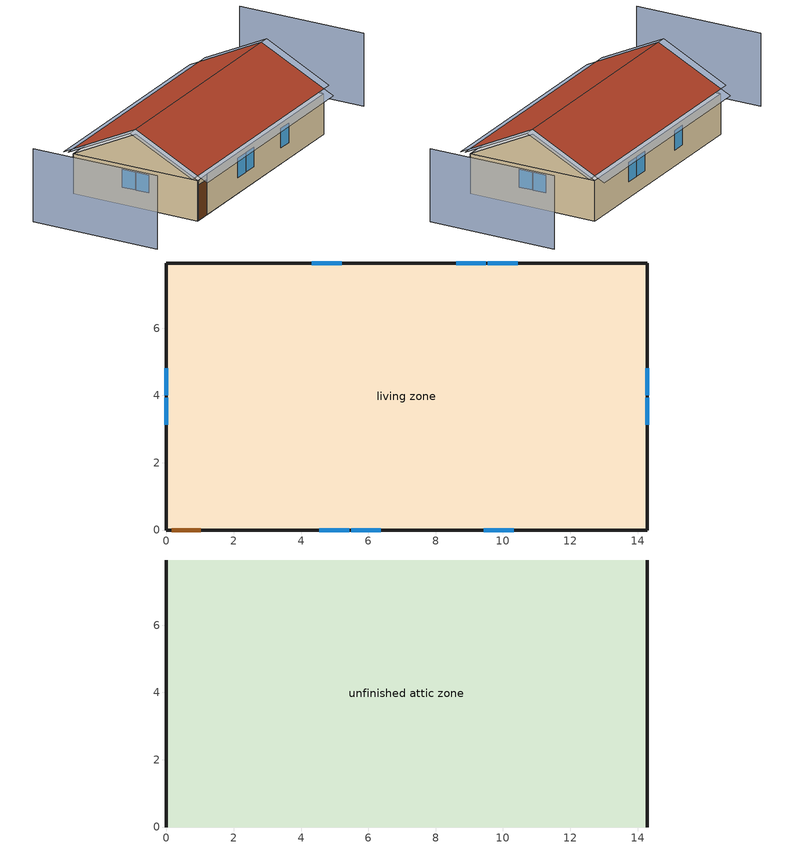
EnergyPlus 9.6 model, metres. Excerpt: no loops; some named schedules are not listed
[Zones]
living zone
 floor foundation (FloorFndGrndFinSlab): 0,0 0,7.94 14.28,7.94 14.28,0 z0
 wall outside (WallExtInsFin): 0.13,0 1.05,0 14.28,0 14.28,7.94 0,7.94 0,0 0.13,0 z0:2.44
 window (WindowConstruction): 0,4.81 0,4 / 0,3.94 0,3.13 / 14.28,3.13 14.28,3.94 / 14.28,4 14.28,4.81 z1.06:2.13; 10.44,7.94 9.55,7.94 / 9.49,7.94 8.61,7.94 / 5.2,7.94 4.32,7.94 / 4.54,0 5.43,0 / 5.49,0 6.38,0 / 9.43,0 10.31,0 z0.95:2.13
 door (Door): 0.15,0 1.02,0 z0:2.13
unfinished attic zone
 floor to living zone (FloorFinInsUnfinAttic): 0,7.94 14.28,7.94 14.28,0 0,0 z2.44
 wall outside (WallExtUninsUnfin): 0,3.97,4.42 0,7.94,2.44 0,0,2.44; 14.28,3.97,4.42 14.28,0,2.44 14.28,7.94,2.44
 roof outside (RoofUnfinInsExt): 14.28,3.97,4.73 0,3.97,4.73 0,0,2.74 14.28,0,2.74; 0,3.97,4.73 14.28,3.97,4.73 14.28,7.94,2.74 0,7.94,2.74
shading: -4.57,7.94 -4.57,0 / 18.86,0 18.86,7.94 z0:4.42; 0,4.81 0,4 / 0,3.94 0,3.13 / 14.28,3.13 14.28,3.94 / 14.28,4 14.28,4.81 z1.06:2.13; 10.44,7.94 9.55,7.94 / 9.49,7.94 8.61,7.94 / 5.2,7.94 4.32,7.94 / 4.54,0 5.43,0 / 5.49,0 6.38,0 / 9.43,0 10.31,0 z0.95:2.13; 14.89,0,2.74 14.89,3.97,4.73 14.28,3.97,4.73 14.28,0,2.74; -0.61,3.97,4.73 -0.61,0,2.74 0,0,2.74 0,3.97,4.73; 0,-0.61,2.44 14.28,-0.61,2.44 14.28,0,2.74 0,0,2.74; -0.61,7.94,2.74 -0.61,3.97,4.73 0,3.97,4.73 0,7.94,2.74; 14.89,3.97,4.73 14.89,7.94,2.74 14.28,7.94,2.74 14.28,3.97,4.73; 14.28,8.54,2.44 0,8.54,2.44 0,7.94,2.74 14.28,7.94,2.74
[Building]
Building 1: North Axis {deg}=90; Terrain=Suburbs
[Site:Location]
Bartlesville Muni AP-Phillips Field_OK_USA: Latitude {deg}=36.767; Longitude {deg}=-96.017; Time Zone {hr}=-6; Elevation {m}=218
[Site:GroundTemperature:Deep]
14.3259, 14.3259, 14.3259, 14.3259, 14.3259, 14.3259, 14.3259, 14.3259, 14.3259, 14.3259, 14.3259, 14.3259
[Site:WaterMainsTemperature]
Calculation Method=Correlation; Annual Average Outdoor Air Temperature {C}=14.3259; Maximum Difference In Monthly Average Outdoor Air Temperatures {deltaC}=25.223
[Material] Roughness=Rough
Name | Thickness {m} | Conductivity {W/m-K} | Density {kg/m3} | Specific Heat {J/kg-K} | Thermal Absorptance | Solar Absorptance | Visible Absorptance
Asphalt Shingles&#44 Medium | 0.009525 | 0.162714 | 1121.4 | 1465.45 | 0.91 | 0.85 | 0.85
Brick&#44 Medium/Dark | 0.1016 | 0.793375 | 1762.2 | 795.53 | 0.96 | 0.88 | 0.88
Concrete 4.0 in. | 0.1016 | 1.803125 | 2242.8 | 837.4 | 0.9 | 0.7 | 0.7
DoorMaterial | 0.04445 | 0.0612267 | 512.64 | 1214.23 | 0.82 | 0.3 | 0.3
Drywall 0.5 in. | 0.0127 | 0.160291 | 801 | 837.4 | 0.9 | 0.5 | 0.1
Floor Covering | 0.0127 | 0.0433444 | 54.468 | 1339.84 | 0.9 | 0.9 | 0.7
FloorUAAdditionalCeilingIns | 0.050038 | 0.060696 | 16.02 | 1046.75 | 0.9 | 0.7 | 0.7
FloorUATrussandIns | 0.0889 | 0.0634876 | 50.7834 | 1165.1 | 0.9 | 0.5 | 0.9
FootingMaterial | 0.2032 | 1.803125 | 2242.8 | 837.4 | 0.9 | 0.7 | 0.7
res furniture material living space | 0.1524 | 0.115458 | 640.8 | 1214.23 | 0.9 | 0.6 | 0.1
RoofSheathing | 0.01905 | 0.115458 | 512.64 | 1214.23 | 0.82 | 0.3 | 0.3
RoofUARoofIns | 0.18415 | 8.02397 | 37.0049 | 1207.88 | 0.91 | 0.85 | 0.91
WallSheathing | 0.0127 | 0.115458 | 512.64 | 1214.23 | 0.82 | 0.3 | 0.3
WallStudAndCavity | 0.0889 | 0.336662 | 129.063 | 1212.76 | 0.96 | 0.88 | 0.96
WallStudAndCavity 1 | 0.0889 | 0.392154 | 83.0341 | 1211.67 | 0.96 | 0.88 | 0.96
WallStudAndCavity 2 | 0.0889 | 0.397942 | 83.0341 | 1211.67 | 0.82 | 0.3 | 0.3
[WindowMaterial:SimpleGlazingSystem]
WindowMaterial: U-Factor {W/m2-K}=3.80426; Solar Heat Gain Coefficient=0.56
[Construction]
Door: DoorMaterial
FloorFinInsUnfinAttic: Drywall 0.5 in., FloorUATrussandIns, FloorUAAdditionalCeilingIns
FloorFndGrndFinSlab: Concrete 4.0 in., Floor Covering
FootingConstruction: FootingMaterial
res furniture construction living space: res furniture material living space
RoofUnfinInsExt: Asphalt Shingles&#44 Medium, RoofSheathing, RoofUARoofIns
WallExtInsFin: Brick&#44 Medium/Dark, WallSheathing, WallStudAndCavity, Drywall 0.5 in.
WallExtUninsUnfin: Brick&#44 Medium/Dark, WallSheathing, WallStudAndCavity 1
WallIntFinUninsFin: WallStudAndCavity 2, Drywall 0.5 in.
WindowConstruction: WindowMaterial
[Zone] Multiplier=1; Part of Total Floor Area=Yes
living zone; unfinished attic zone
[InternalMass] Zone or ZoneList=living zone
Name | Construction | Surface Area {m2}
living space Partition | WallIntFinUninsFin | 113.342
res furniture mass living space | res furniture construction living space | 45.3367
[Foundation:Kiva]
Foundation Kiva 1: Wall Height Above Grade {m}=0.2032; Wall Depth Below Slab {m}=0.2032; Footing Wall Construction=FootingConstruction
[Foundation:Kiva:Settings]
Soil Conductivity {W/m-K}=1.731; Soil Density {kg/m3}=1842.3; Soil Specific Heat {J/kg-K}=418.7; Ground Solar Absorptivity=0.9; Ground Thermal Absorptivity=0.9; Ground Surface Roughness {m}=0.03; Far-Field Width {m}=40; Deep-Ground Boundary Condition=ZeroFlux; Deep-Ground Depth {m}=40; Minimum Cell Dimension {m}=0.02; Maximum Cell Growth Coefficient=1.5; Simulation Timestep=Hourly
[SurfaceProperty:ExposedFoundationPerimeter]
Surface 1: Exposed Perimeter Calculation Method=TotalExposedPerimeter; Total Exposed Perimeter {m}=44.4372
[People]
res occupants|living space: Zone or ZoneList or Space or SpaceList=living zone; Number of People Schedule=occupants; Number of People Calculation Method=People; Number of People=1; Fraction Radiant=0.319734; Sensible Heat Fraction=0.573; Activity Level Schedule=res occupants activity schedule; Carbon Dioxide Generation Rate {m3/s-W}=0; Enable ASHRAE 55 Comfort Warnings=No; Mean Radiant Temperature Calculation Type=ZoneAveraged
[Lights]
res lighting interior living space: Zone or ZoneList or Space or SpaceList=living zone; Schedule=lighting_interior; Design Level Calculation Method=LightingLevel; Lighting Level {W}=216.086; Return Air Fraction=0; Fraction Radiant=0.6; Fraction Visible=0.2; Fraction Replaceable=1
[ElectricEquipment] Zone or ZoneList or Space or SpaceList=living zone; Design Level Calculation Method=EquipmentLevel
Name | Schedule | Design Level {W} | Fraction Latent | Fraction Radiant | Fraction Lost
res cd electric | clothes_dryer | 5313.66 | 0.05 | 0.09 | 0.8
res ceil fan | ceiling_fan | 24.9601 | 0 | 0.558 | 0
res cw | clothes_washer_power | 592.18 | 0 | 0.48 | 0.2
res dw | dishwasher_power | 238.316 | 0.15 | 0.36 | 0.25
res freezer | res freezer schedule | 47.9573 | 0 | 0 | 0
res infil_1 bath fan; res infil_1 house fan; res infil_1 range fan | Always On Discrete | 0 | 0 | 0 | 1
res misc plug loads|living space | plug_loads | 204.739 | 0.021 | 0.558 | 0.049
res range electric | cooking_range | 1294.42 | 0.3 | 0.24 | 0.3
res refrig | res refrig schedule | 59.9898 | 0 | 0 | 0
res well pump | plug_loads_well_pump | 73.7848 | 0 | 0 | 1
[OtherEquipment] Fuel Type=None; Zone or ZoneList or Space or SpaceList=living zone; Design Level Calculation Method=EquipmentLevel; Fraction Radiant=0; Fraction Lost=0
Name | Schedule | Design Level {W} | Fraction Latent
res bath | baths | 1377.95 | 0
res hot water distribution | showers | 4071.18 | 0
res shower | showers | 741.53 | 0.486891
res sink | sinks | 127.435 | 0.311263
[ZoneInfiltration:DesignFlowRate] Zone or ZoneList=living zone; Schedule=Always On Discrete; Design Flow Rate Calculation Method=Flow/Zone; Design Flow Rate {m3/s}=0
res infil_1 flow; res nv_1 flow
[ZoneInfiltration:EffectiveLeakageArea]
res infil|unfinished attic space: Zone=unfinished attic zone; Schedule=Always On Discrete; Effective Air Leakage Area {cm2}=3774.28; Stack Coefficient=0.000159047; Wind Coefficient=3.40269e-05
[Exterior:Lights]
res lighting exterior: Schedule=lighting_exterior; Design Level {W}=9.84177
[EnergyManagementSystem:Sensor]
Name | Output:Variable or Output:Meter | Output:Variable or Output:Meter Index Key
res_af_vw_s | Site Wind Speed
res_infil_1_bath_sch_s | Schedule Value | res mv_1 bath exhaust schedule
res_infil_1_dryer_sch_s | Schedule Value | clothes_dryer_exhaust
res_infil_1_range_sch_s | Schedule Value | res mv_1 range exhaust schedule
res_infil_1_wh_sch_s | Schedule Value | Always On Discrete
res_nv_1_nva_s | Schedule Value | res nv_1 avail schedule
res_nv_1_sp_s | Schedule Value | res nv_1 temp schedule
res_nv_pb_s | Site Outdoor Air Barometric Pressure
res_nv_wt_s | Site Outdoor Air Humidity Ratio
res_shower_mixsp | Schedule Value | fixtures temperature schedule
[EnergyManagementSystem:Actuator]
Name | Actuated Component Unique | Actuated Component Type | Actuated Component Control Type
res_infil_1_bath_fan_act | res infil_1 bath fan | ElectricEquipment | Electricity Rate
res_infil_1_flow_act | res infil_1 flow | Zone Infiltration | Air Exchange Flow Rate
res_infil_1_house_fan_act | res infil_1 house fan | ElectricEquipment | Electricity Rate
res_infil_1_range_fan_act | res infil_1 range fan | ElectricEquipment | Electricity Rate
res_nv_1_flow_act | res nv_1 flow | Zone Infiltration | Air Exchange Flow Rate
[EnergyManagementSystem:ProgramCallingManager]
res af_1 program calling manager: BeginTimestepBeforePredictor; res_infil_1_program; res_nv_1_program
res boiler gas pump program calling manager: EndOfSystemTimestepBeforeHVACReporting; res_boiler_gas_pumps_program
res shower sag: EndOfSystemTimestepAfterHVACReporting; res_shower_sag
[EnergyManagementSystem:Program]
res_boiler_gas_pumps_program: Set unit_1_pumps_h = res_boiler_gas_hydronic_pump_s
res_infil_1_program: Set p_m = 0.14; Set p_s = 0.22; Set s_m = 270; Set s_s = 370; Set z_m = 9.99744; Set z_s = 2.4384; Set f_t = (((s_m/z_m)^p_m)*((z_s/s_s)^p_s)); Set Tdiff = res_af_1_tin_s-res_af_1_tt_s; Set dT = @Abs Tdiff; Set c = 0.2423; Set Cs = 0.0737; Set Cw = 0.1469; Set n = 0.65; Set sft = (f_t*0.7000000000000001); Set temp1 = ((c*Cw)*((sft*res_af_vw_s)^(2*n)))^2; Set Qn = (((c*Cs*(dT^n))^2)+temp1)^0.5; Set Tdiff = res_af_1_tin_s-res_af_1_tt_s; Set QWHV = res_infil_1_wh_sch_s*0.0; Set Qrange = res_infil_1_range_sch_s*0.0472; Set Qdryer = res_infil_1_dryer_sch_s*0.0472; Set Qbath = res_infil_1_bath_sch_s*0.0472; Set QductsOut = 0; Set QductsIn = 0; Set Qout = Qrange+Qbath+Qdryer+QductsOut; Set Qin = QWHV+QductsIn; Set faneff_wh = 1; Set res_infil_1_house_fan_act = (QWHV*300)/faneff_wh*0; Set faneff_sp = 0.4719474432000001; Set res_infil_1_range_fan_act = (Qrange*300)/faneff_sp; Set res_infil_1_bath_fan_act = (Qbath*300)/faneff_sp; Set Qfan = (@Max Qout Qin); If Qfan > 0; Set Qavg = ((Qout + Qin) / 2.0); If ((@Abs (Qout - Qavg)) / Qavg) <= 0.1; Set phi = 1; Else; Set phi = (Qn / (Qn + Qfan)); EndIf; Set Qinf_adj = phi * Qn; Else; Set Qinf_adj = Qn; EndIf; Set res_infil_1_flow_act = Qfan + Qinf_adj
res_nv_1_program: Set Tdiff = res_af_1_tin_s-res_af_1_tt_s; Set dT = (@Abs Tdiff); Set pt = (@RhFnTdbWPb res_af_1_tt_s res_nv_wt_s res_nv_pb_s); Set NVA = 3861.7956517959906; Set Cs = 8.963020389461627e-05; Set Cw = 6.158219665777789e-05; Set MNV = 1.5354023485440007; Set MHR = 0.0115; Set MRH = 0.7; Set temp1 = (res_nv_1_nva_s*NVA); Set SGNV = temp1*((((Cs*dT)+(Cw*(res_af_vw_s^2)))^0.5)/1000); If (res_nv_wt_s<MHR) && (pt<MRH) && (res_af_1_tin_s>res_nv_1_sp_s); Set temp2 = (res_af_1_tin_s-res_nv_1_sp_s); Set NVadj1 = temp2/(res_af_1_tin_s-res_af_1_tt_s); Set NVadj2 = (@Min NVadj1 1); Set NVadj3 = (@Max NVadj2 0); Set NVadj = SGNV*NVadj3; Set res_nv_1_flow_act = (@Min NVadj MNV); Else; Set res_nv_1_flow_act = 0; EndIf
res_shower_sag: If res_shower_vol > 0; Set ShowerTime=SystemTimeStep; Else; Set ShowerTime=0; EndIf; If (res_shower_vol > 0) && (res_shower_mixsp > res_shower_tout); Set ShowerSag=SystemTimeStep; Set ShowerE=res_shower_vol*4141170*(res_shower_mixsp-res_shower_tout); Else; Set ShowerSag=0; Set ShowerE=0; EndIf
[EnergyManagementSystem:OutputVariable] Type of Data in Variable=Summed; Update Frequency=SystemTimestep
Name | EMS Variable | EMS Program or Subroutine | Units
res boiler gas htg pump:Pumps:Electricity | unit_1_pumps_h | res_boiler_gas_pumps_program | J
Shower Draw Time|unit 1 | ShowerTime | res_shower_sag | hr
Unmet Shower Energy|unit 1 | ShowerE | res_shower_sag | J
Unmet Shower Time|unit 1 | ShowerSag | res_shower_sag | hr
[Schedule:Day:Interval]
res freezer schedule allday1; res freezer schedule allday12; res refrig schedule allday1; res refrig schedule allday12: No, 01:00, 0.610949, 02:00, 0.595675, 03:00, 0.580401, 04:00, 0.565128, 06:00, 0.549854, 07:00, 0.580401, 08:00, 0.610949, 10:00, 0.626223, 12:00, 0.610949, 15:00, 0.641496, 16:00, 0.626223, 17:00, 0.672044, 18:00, 0.733139, 19:00, 0.763686, 20:00, 0.733139, 21:00, 0.717865, 22:00, 0.702591, 23:00, 0.672044, 24:00, 0.626223
res freezer schedule allday2; res refrig schedule allday2: No, 01:00, 0.609489, 02:00, 0.594252, 03:00, 0.579015, 04:00, 0.563777, 06:00, 0.54854, 07:00, 0.579015, 08:00, 0.609489, 10:00, 0.624726, 12:00, 0.609489, 15:00, 0.639964, 16:00, 0.624726, 17:00, 0.670438, 18:00, 0.731387, 19:00, 0.761861, 20:00, 0.731387, 21:00, 0.71615, 22:00, 0.700912, 23:00, 0.670438, 24:00, 0.624726
res freezer schedule allday3; res freezer schedule allday4; res freezer schedule allday5; res refrig schedule allday3; res refrig schedule allday4; res refrig schedule allday5: No, 01:00, 0.791241, 02:00, 0.77146, 03:00, 0.751679, 04:00, 0.731898, 06:00, 0.712117, 07:00, 0.751679, 08:00, 0.791241, 10:00, 0.811022, 12:00, 0.791241, 15:00, 0.830803, 16:00, 0.811022, 17:00, 0.870365, 18:00, 0.949489, 19:00, 0.989051, 20:00, 0.949489, 21:00, 0.929708, 22:00, 0.909927, 23:00, 0.870365, 24:00, 0.811022
res freezer schedule allday6; res freezer schedule allday7; res freezer schedule allday8; res freezer schedule allday9; res refrig schedule allday6; res refrig schedule allday7; res refrig schedule allday8; res refrig schedule allday9: No, 01:00, 0.8, 02:00, 0.78, 03:00, 0.76, 04:00, 0.74, 06:00, 0.72, 07:00, 0.76, 08:00, 0.8, 10:00, 0.82, 12:00, 0.8, 15:00, 0.84, 16:00, 0.82, 17:00, 0.88, 18:00, 0.96, 19:00, 1, 20:00, 0.96, 21:00, 0.94, 22:00, 0.92, 23:00, 0.88, 24:00, 0.82
res freezer schedule allday10; res refrig schedule allday10: No, 01:00, 0.679562, 02:00, 0.662573, 03:00, 0.645584, 04:00, 0.628595, 06:00, 0.611606, 07:00, 0.645584, 08:00, 0.679562, 10:00, 0.696551, 12:00, 0.679562, 15:00, 0.71354, 16:00, 0.696551, 17:00, 0.747518, 18:00, 0.815474, 19:00, 0.849453, 20:00, 0.815474, 21:00, 0.798485, 22:00, 0.781496, 23:00, 0.747518, 24:00, 0.696551
res freezer schedule allday11; res refrig schedule allday11: No, 01:00, 0.675182, 02:00, 0.658303, 03:00, 0.641423, 04:00, 0.624544, 06:00, 0.607664, 07:00, 0.641423, 08:00, 0.675182, 10:00, 0.692062, 12:00, 0.675182, 15:00, 0.708942, 16:00, 0.692062, 17:00, 0.742701, 18:00, 0.810219, 19:00, 0.843978, 20:00, 0.810219, 21:00, 0.793339, 22:00, 0.77646, 23:00, 0.742701, 24:00, 0.692062
Schedule Day 13; res freezer schedule winter design; Schedule Day 8; res refrig schedule winter design: No, 24:00, 0
res freezer schedule summer design; res refrig schedule summer design: No, 24:00, 1
[Schedule:Week:Daily]
res freezer schedule Week Rule - Jan1-Jan27: res freezer schedule allday1, res freezer schedule allday1, res freezer schedule allday1, res freezer schedule allday1, res freezer schedule allday1, res freezer schedule allday1, res freezer schedule allday1, Schedule Day 13, res freezer schedule summer design, res freezer schedule winter design, Schedule Day 13, Schedule Day 13
res freezer schedule Week Rule - Jan28-Feb3: res freezer schedule allday1, res freezer schedule allday1, res freezer schedule allday1, res freezer schedule allday1, res freezer schedule allday2, res freezer schedule allday2, res freezer schedule allday2, Schedule Day 13, res freezer schedule summer design, res freezer schedule winter design, Schedule Day 13, Schedule Day 13
res freezer schedule Week Rule - Feb4-Feb24: res freezer schedule allday2, res freezer schedule allday2, res freezer schedule allday2, res freezer schedule allday2, res freezer schedule allday2, res freezer schedule allday2, res freezer schedule allday2, Schedule Day 13, res freezer schedule summer design, res freezer schedule winter design, Schedule Day 13, Schedule Day 13
res freezer schedule Week Rule - Feb25-Mar3: res freezer schedule allday2, res freezer schedule allday2, res freezer schedule allday2, res freezer schedule allday2, res freezer schedule allday3, res freezer schedule allday3, res freezer schedule allday3, Schedule Day 13, res freezer schedule summer design, res freezer schedule winter design, Schedule Day 13, Schedule Day 13
res freezer schedule Week Rule - Mar4-Mar31: res freezer schedule allday3, res freezer schedule allday3, res freezer schedule allday3, res freezer schedule allday3, res freezer schedule allday3, res freezer schedule allday3, res freezer schedule allday3, Schedule Day 13, res freezer schedule summer design, res freezer schedule winter design, Schedule Day 13, Schedule Day 13
res freezer schedule Week Rule - Apr1-Apr28: res freezer schedule allday4, res freezer schedule allday4, res freezer schedule allday4, res freezer schedule allday4, res freezer schedule allday4, res freezer schedule allday4, res freezer schedule allday4, Schedule Day 13, res freezer schedule summer design, res freezer schedule winter design, Schedule Day 13, Schedule Day 13
res freezer schedule Week Rule - Apr29-May5: res freezer schedule allday4, res freezer schedule allday4, res freezer schedule allday5, res freezer schedule allday5, res freezer schedule allday5, res freezer schedule allday5, res freezer schedule allday5, Schedule Day 13, res freezer schedule summer design, res freezer schedule winter design, Schedule Day 13, Schedule Day 13
res freezer schedule Week Rule - May6-May26: res freezer schedule allday5, res freezer schedule allday5, res freezer schedule allday5, res freezer schedule allday5, res freezer schedule allday5, res freezer schedule allday5, res freezer schedule allday5, Schedule Day 13, res freezer schedule summer design, res freezer schedule winter design, Schedule Day 13, Schedule Day 13
res freezer schedule Week Rule - May27-Jun2: res freezer schedule allday5, res freezer schedule allday5, res freezer schedule allday5, res freezer schedule allday5, res freezer schedule allday5, res freezer schedule allday6, res freezer schedule allday6, Schedule Day 13, res freezer schedule summer design, res freezer schedule winter design, Schedule Day 13, Schedule Day 13
res freezer schedule Week Rule - Jun3-Jun30: res freezer schedule allday6, res freezer schedule allday6, res freezer schedule allday6, res freezer schedule allday6, res freezer schedule allday6, res freezer schedule allday6, res freezer schedule allday6, Schedule Day 13, res freezer schedule summer design, res freezer schedule winter design, Schedule Day 13, Schedule Day 13
res freezer schedule Week Rule - Jul1-Jul28: res freezer schedule allday7, res freezer schedule allday7, res freezer schedule allday7, res freezer schedule allday7, res freezer schedule allday7, res freezer schedule allday7, res freezer schedule allday7, Schedule Day 13, res freezer schedule summer design, res freezer schedule winter design, Schedule Day 13, Schedule Day 13
res freezer schedule Week Rule - Jul29-Aug4: res freezer schedule allday7, res freezer schedule allday7, res freezer schedule allday7, res freezer schedule allday8, res freezer schedule allday8, res freezer schedule allday8, res freezer schedule allday8, Schedule Day 13, res freezer schedule summer design, res freezer schedule winter design, Schedule Day 13, Schedule Day 13
res freezer schedule Week Rule - Aug5-Aug25: res freezer schedule allday8, res freezer schedule allday8, res freezer schedule allday8, res freezer schedule allday8, res freezer schedule allday8, res freezer schedule allday8, res freezer schedule allday8, Schedule Day 13, res freezer schedule summer design, res freezer schedule winter design, Schedule Day 13, Schedule Day 13
res freezer schedule Week Rule - Aug26-Sep1: res freezer schedule allday8, res freezer schedule allday8, res freezer schedule allday8, res freezer schedule allday8, res freezer schedule allday8, res freezer schedule allday8, res freezer schedule allday9, Schedule Day 13, res freezer schedule summer design, res freezer schedule winter design, Schedule Day 13, Schedule Day 13
res freezer schedule Week Rule - Sep2-Sep29: res freezer schedule allday9, res freezer schedule allday9, res freezer schedule allday9, res freezer schedule allday9, res freezer schedule allday9, res freezer schedule allday9, res freezer schedule allday9, Schedule Day 13, res freezer schedule summer design, res freezer schedule winter design, Schedule Day 13, Schedule Day 13
res freezer schedule Week Rule - Sep30-Oct6: res freezer schedule allday9, res freezer schedule allday10, res freezer schedule allday10, res freezer schedule allday10, res freezer schedule allday10, res freezer schedule allday10, res freezer schedule allday10, Schedule Day 13, res freezer schedule summer design, res freezer schedule winter design, Schedule Day 13, Schedule Day 13
res freezer schedule Week Rule - Oct7-Oct27: res freezer schedule allday10, res freezer schedule allday10, res freezer schedule allday10, res freezer schedule allday10, res freezer schedule allday10, res freezer schedule allday10, res freezer schedule allday10, Schedule Day 13, res freezer schedule summer design, res freezer schedule winter design, Schedule Day 13, Schedule Day 13
res freezer schedule Week Rule - Oct28-Nov3: res freezer schedule allday10, res freezer schedule allday10, res freezer schedule allday10, res freezer schedule allday10, res freezer schedule allday11, res freezer schedule allday11, res freezer schedule allday11, Schedule Day 13, res freezer schedule summer design, res freezer schedule winter design, Schedule Day 13, Schedule Day 13
res freezer schedule Week Rule - Nov4-Nov24: res freezer schedule allday11, res freezer schedule allday11, res freezer schedule allday11, res freezer schedule allday11, res freezer schedule allday11, res freezer schedule allday11, res freezer schedule allday11, Schedule Day 13, res freezer schedule summer design, res freezer schedule winter design, Schedule Day 13, Schedule Day 13
res freezer schedule Week Rule - Nov25-Dec1: res freezer schedule allday11, res freezer schedule allday11, res freezer schedule allday11, res freezer schedule allday11, res freezer schedule allday11, res freezer schedule allday11, res freezer schedule allday12, Schedule Day 13, res freezer schedule summer design, res freezer schedule winter design, Schedule Day 13, Schedule Day 13
res freezer schedule Week Rule - Dec2-Dec31: res freezer schedule allday12, res freezer schedule allday12, res freezer schedule allday12, res freezer schedule allday12, res freezer schedule allday12, res freezer schedule allday12, res freezer schedule allday12, Schedule Day 13, res freezer schedule summer design, res freezer schedule winter design, Schedule Day 13, Schedule Day 13
res refrig schedule Week Rule - Jan1-Jan27: res refrig schedule allday1, res refrig schedule allday1, res refrig schedule allday1, res refrig schedule allday1, res refrig schedule allday1, res refrig schedule allday1, res refrig schedule allday1, Schedule Day 8, res refrig schedule summer design, res refrig schedule winter design, Schedule Day 8, Schedule Day 8
res refrig schedule Week Rule - Jan28-Feb3: res refrig schedule allday1, res refrig schedule allday1, res refrig schedule allday1, res refrig schedule allday1, res refrig schedule allday2, res refrig schedule allday2, res refrig schedule allday2, Schedule Day 8, res refrig schedule summer design, res refrig schedule winter design, Schedule Day 8, Schedule Day 8
res refrig schedule Week Rule - Feb4-Feb24: res refrig schedule allday2, res refrig schedule allday2, res refrig schedule allday2, res refrig schedule allday2, res refrig schedule allday2, res refrig schedule allday2, res refrig schedule allday2, Schedule Day 8, res refrig schedule summer design, res refrig schedule winter design, Schedule Day 8, Schedule Day 8
res refrig schedule Week Rule - Feb25-Mar3: res refrig schedule allday2, res refrig schedule allday2, res refrig schedule allday2, res refrig schedule allday2, res refrig schedule allday3, res refrig schedule allday3, res refrig schedule allday3, Schedule Day 8, res refrig schedule summer design, res refrig schedule winter design, Schedule Day 8, Schedule Day 8
res refrig schedule Week Rule - Mar4-Mar31: res refrig schedule allday3, res refrig schedule allday3, res refrig schedule allday3, res refrig schedule allday3, res refrig schedule allday3, res refrig schedule allday3, res refrig schedule allday3, Schedule Day 8, res refrig schedule summer design, res refrig schedule winter design, Schedule Day 8, Schedule Day 8
res refrig schedule Week Rule - Apr1-Apr28: res refrig schedule allday4, res refrig schedule allday4, res refrig schedule allday4, res refrig schedule allday4, res refrig schedule allday4, res refrig schedule allday4, res refrig schedule allday4, Schedule Day 8, res refrig schedule summer design, res refrig schedule winter design, Schedule Day 8, Schedule Day 8
res refrig schedule Week Rule - Apr29-May5: res refrig schedule allday4, res refrig schedule allday4, res refrig schedule allday5, res refrig schedule allday5, res refrig schedule allday5, res refrig schedule allday5, res refrig schedule allday5, Schedule Day 8, res refrig schedule summer design, res refrig schedule winter design, Schedule Day 8, Schedule Day 8
res refrig schedule Week Rule - May6-May26: res refrig schedule allday5, res refrig schedule allday5, res refrig schedule allday5, res refrig schedule allday5, res refrig schedule allday5, res refrig schedule allday5, res refrig schedule allday5, Schedule Day 8, res refrig schedule summer design, res refrig schedule winter design, Schedule Day 8, Schedule Day 8
res refrig schedule Week Rule - May27-Jun2: res refrig schedule allday5, res refrig schedule allday5, res refrig schedule allday5, res refrig schedule allday5, res refrig schedule allday5, res refrig schedule allday6, res refrig schedule allday6, Schedule Day 8, res refrig schedule summer design, res refrig schedule winter design, Schedule Day 8, Schedule Day 8
res refrig schedule Week Rule - Jun3-Jun30: res refrig schedule allday6, res refrig schedule allday6, res refrig schedule allday6, res refrig schedule allday6, res refrig schedule allday6, res refrig schedule allday6, res refrig schedule allday6, Schedule Day 8, res refrig schedule summer design, res refrig schedule winter design, Schedule Day 8, Schedule Day 8
res refrig schedule Week Rule - Jul1-Jul28: res refrig schedule allday7, res refrig schedule allday7, res refrig schedule allday7, res refrig schedule allday7, res refrig schedule allday7, res refrig schedule allday7, res refrig schedule allday7, Schedule Day 8, res refrig schedule summer design, res refrig schedule winter design, Schedule Day 8, Schedule Day 8
res refrig schedule Week Rule - Jul29-Aug4: res refrig schedule allday7, res refrig schedule allday7, res refrig schedule allday7, res refrig schedule allday8, res refrig schedule allday8, res refrig schedule allday8, res refrig schedule allday8, Schedule Day 8, res refrig schedule summer design, res refrig schedule winter design, Schedule Day 8, Schedule Day 8
res refrig schedule Week Rule - Aug5-Aug25: res refrig schedule allday8, res refrig schedule allday8, res refrig schedule allday8, res refrig schedule allday8, res refrig schedule allday8, res refrig schedule allday8, res refrig schedule allday8, Schedule Day 8, res refrig schedule summer design, res refrig schedule winter design, Schedule Day 8, Schedule Day 8
res refrig schedule Week Rule - Aug26-Sep1: res refrig schedule allday8, res refrig schedule allday8, res refrig schedule allday8, res refrig schedule allday8, res refrig schedule allday8, res refrig schedule allday8, res refrig schedule allday9, Schedule Day 8, res refrig schedule summer design, res refrig schedule winter design, Schedule Day 8, Schedule Day 8
res refrig schedule Week Rule - Sep2-Sep29: res refrig schedule allday9, res refrig schedule allday9, res refrig schedule allday9, res refrig schedule allday9, res refrig schedule allday9, res refrig schedule allday9, res refrig schedule allday9, Schedule Day 8, res refrig schedule summer design, res refrig schedule winter design, Schedule Day 8, Schedule Day 8
res refrig schedule Week Rule - Sep30-Oct6: res refrig schedule allday9, res refrig schedule allday10, res refrig schedule allday10, res refrig schedule allday10, res refrig schedule allday10, res refrig schedule allday10, res refrig schedule allday10, Schedule Day 8, res refrig schedule summer design, res refrig schedule winter design, Schedule Day 8, Schedule Day 8
res refrig schedule Week Rule - Oct7-Oct27: res refrig schedule allday10, res refrig schedule allday10, res refrig schedule allday10, res refrig schedule allday10, res refrig schedule allday10, res refrig schedule allday10, res refrig schedule allday10, Schedule Day 8, res refrig schedule summer design, res refrig schedule winter design, Schedule Day 8, Schedule Day 8
res refrig schedule Week Rule - Oct28-Nov3: res refrig schedule allday10, res refrig schedule allday10, res refrig schedule allday10, res refrig schedule allday10, res refrig schedule allday11, res refrig schedule allday11, res refrig schedule allday11, Schedule Day 8, res refrig schedule summer design, res refrig schedule winter design, Schedule Day 8, Schedule Day 8
res refrig schedule Week Rule - Nov4-Nov24: res refrig schedule allday11, res refrig schedule allday11, res refrig schedule allday11, res refrig schedule allday11, res refrig schedule allday11, res refrig schedule allday11, res refrig schedule allday11, Schedule Day 8, res refrig schedule summer design, res refrig schedule winter design, Schedule Day 8, Schedule Day 8
res refrig schedule Week Rule - Nov25-Dec1: res refrig schedule allday11, res refrig schedule allday11, res refrig schedule allday11, res refrig schedule allday11, res refrig schedule allday11, res refrig schedule allday11, res refrig schedule allday12, Schedule Day 8, res refrig schedule summer design, res refrig schedule winter design, Schedule Day 8, Schedule Day 8
res refrig schedule Week Rule - Dec2-Dec31: res refrig schedule allday12, res refrig schedule allday12, res refrig schedule allday12, res refrig schedule allday12, res refrig schedule allday12, res refrig schedule allday12, res refrig schedule allday12, Schedule Day 8, res refrig schedule summer design, res refrig schedule winter design, Schedule Day 8, Schedule Day 8
res mv_1 bath exhaust schedule Week Rule - Jan1-Jan27: res mv_1 bath exhaust schedule allday1, res mv_1 bath exhaust schedule allday1, res mv_1 bath exhaust schedule allday1, res mv_1 bath exhaust schedule allday1, res mv_1 bath exhaust schedule allday1, res mv_1 bath exhaust schedule allday1, res mv_1 bath exhaust schedule allday1, Schedule Day 21, res mv_1 bath exhaust schedule summer design, res mv_1 bath exhaust schedule winter design, Schedule Day 21, Schedule Day 21
res mv_1 bath exhaust schedule Week Rule - Jan28-Feb3: res mv_1 bath exhaust schedule allday1, res mv_1 bath exhaust schedule allday1, res mv_1 bath exhaust schedule allday1, res mv_1 bath exhaust schedule allday1, res mv_1 bath exhaust schedule allday2, res mv_1 bath exhaust schedule allday2, res mv_1 bath exhaust schedule allday2, Schedule Day 21, res mv_1 bath exhaust schedule summer design, res mv_1 bath exhaust schedule winter design, Schedule Day 21, Schedule Day 21
res mv_1 bath exhaust schedule Week Rule - Feb4-Feb24: res mv_1 bath exhaust schedule allday2, res mv_1 bath exhaust schedule allday2, res mv_1 bath exhaust schedule allday2, res mv_1 bath exhaust schedule allday2, res mv_1 bath exhaust schedule allday2, res mv_1 bath exhaust schedule allday2, res mv_1 bath exhaust schedule allday2, Schedule Day 21, res mv_1 bath exhaust schedule summer design, res mv_1 bath exhaust schedule winter design, Schedule Day 21, Schedule Day 21
res mv_1 bath exhaust schedule Week Rule - Feb25-Mar3: res mv_1 bath exhaust schedule allday2, res mv_1 bath exhaust schedule allday2, res mv_1 bath exhaust schedule allday2, res mv_1 bath exhaust schedule allday2, res mv_1 bath exhaust schedule allday3, res mv_1 bath exhaust schedule allday3, res mv_1 bath exhaust schedule allday3, Schedule Day 21, res mv_1 bath exhaust schedule summer design, res mv_1 bath exhaust schedule winter design, Schedule Day 21, Schedule Day 21
res mv_1 bath exhaust schedule Week Rule - Mar4-Mar31: res mv_1 bath exhaust schedule allday3, res mv_1 bath exhaust schedule allday3, res mv_1 bath exhaust schedule allday3, res mv_1 bath exhaust schedule allday3, res mv_1 bath exhaust schedule allday3, res mv_1 bath exhaust schedule allday3, res mv_1 bath exhaust schedule allday3, Schedule Day 21, res mv_1 bath exhaust schedule summer design, res mv_1 bath exhaust schedule winter design, Schedule Day 21, Schedule Day 21
res mv_1 bath exhaust schedule Week Rule - Apr1-Apr28: res mv_1 bath exhaust schedule allday4, res mv_1 bath exhaust schedule allday4, res mv_1 bath exhaust schedule allday4, res mv_1 bath exhaust schedule allday4, res mv_1 bath exhaust schedule allday4, res mv_1 bath exhaust schedule allday4, res mv_1 bath exhaust schedule allday4, Schedule Day 21, res mv_1 bath exhaust schedule summer design, res mv_1 bath exhaust schedule winter design, Schedule Day 21, Schedule Day 21
res mv_1 bath exhaust schedule Week Rule - Apr29-May5: res mv_1 bath exhaust schedule allday4, res mv_1 bath exhaust schedule allday4, res mv_1 bath exhaust schedule allday5, res mv_1 bath exhaust schedule allday5, res mv_1 bath exhaust schedule allday5, res mv_1 bath exhaust schedule allday5, res mv_1 bath exhaust schedule allday5, Schedule Day 21, res mv_1 bath exhaust schedule summer design, res mv_1 bath exhaust schedule winter design, Schedule Day 21, Schedule Day 21
res mv_1 bath exhaust schedule Week Rule - May6-May26: res mv_1 bath exhaust schedule allday5, res mv_1 bath exhaust schedule allday5, res mv_1 bath exhaust schedule allday5, res mv_1 bath exhaust schedule allday5, res mv_1 bath exhaust schedule allday5, res mv_1 bath exhaust schedule allday5, res mv_1 bath exhaust schedule allday5, Schedule Day 21, res mv_1 bath exhaust schedule summer design, res mv_1 bath exhaust schedule winter design, Schedule Day 21, Schedule Day 21
res mv_1 bath exhaust schedule Week Rule - May27-Jun2: res mv_1 bath exhaust schedule allday5, res mv_1 bath exhaust schedule allday5, res mv_1 bath exhaust schedule allday5, res mv_1 bath exhaust schedule allday5, res mv_1 bath exhaust schedule allday5, res mv_1 bath exhaust schedule allday6, res mv_1 bath exhaust schedule allday6, Schedule Day 21, res mv_1 bath exhaust schedule summer design, res mv_1 bath exhaust schedule winter design, Schedule Day 21, Schedule Day 21
res mv_1 bath exhaust schedule Week Rule - Jun3-Jun30: res mv_1 bath exhaust schedule allday6, res mv_1 bath exhaust schedule allday6, res mv_1 bath exhaust schedule allday6, res mv_1 bath exhaust schedule allday6, res mv_1 bath exhaust schedule allday6, res mv_1 bath exhaust schedule allday6, res mv_1 bath exhaust schedule allday6, Schedule Day 21, res mv_1 bath exhaust schedule summer design, res mv_1 bath exhaust schedule winter design, Schedule Day 21, Schedule Day 21
res mv_1 bath exhaust schedule Week Rule - Jul1-Jul28: res mv_1 bath exhaust schedule allday7, res mv_1 bath exhaust schedule allday7, res mv_1 bath exhaust schedule allday7, res mv_1 bath exhaust schedule allday7, res mv_1 bath exhaust schedule allday7, res mv_1 bath exhaust schedule allday7, res mv_1 bath exhaust schedule allday7, Schedule Day 21, res mv_1 bath exhaust schedule summer design, res mv_1 bath exhaust schedule winter design, Schedule Day 21, Schedule Day 21
res mv_1 bath exhaust schedule Week Rule - Jul29-Aug4: res mv_1 bath exhaust schedule allday7, res mv_1 bath exhaust schedule allday7, res mv_1 bath exhaust schedule allday7, res mv_1 bath exhaust schedule allday8, res mv_1 bath exhaust schedule allday8, res mv_1 bath exhaust schedule allday8, res mv_1 bath exhaust schedule allday8, Schedule Day 21, res mv_1 bath exhaust schedule summer design, res mv_1 bath exhaust schedule winter design, Schedule Day 21, Schedule Day 21
res mv_1 bath exhaust schedule Week Rule - Aug5-Aug25: res mv_1 bath exhaust schedule allday8, res mv_1 bath exhaust schedule allday8, res mv_1 bath exhaust schedule allday8, res mv_1 bath exhaust schedule allday8, res mv_1 bath exhaust schedule allday8, res mv_1 bath exhaust schedule allday8, res mv_1 bath exhaust schedule allday8, Schedule Day 21, res mv_1 bath exhaust schedule summer design, res mv_1 bath exhaust schedule winter design, Schedule Day 21, Schedule Day 21
res mv_1 bath exhaust schedule Week Rule - Aug26-Sep1: res mv_1 bath exhaust schedule allday8, res mv_1 bath exhaust schedule allday8, res mv_1 bath exhaust schedule allday8, res mv_1 bath exhaust schedule allday8, res mv_1 bath exhaust schedule allday8, res mv_1 bath exhaust schedule allday8, res mv_1 bath exhaust schedule allday9, Schedule Day 21, res mv_1 bath exhaust schedule summer design, res mv_1 bath exhaust schedule winter design, Schedule Day 21, Schedule Day 21
res mv_1 bath exhaust schedule Week Rule - Sep2-Sep29: res mv_1 bath exhaust schedule allday9, res mv_1 bath exhaust schedule allday9, res mv_1 bath exhaust schedule allday9, res mv_1 bath exhaust schedule allday9, res mv_1 bath exhaust schedule allday9, res mv_1 bath exhaust schedule allday9, res mv_1 bath exhaust schedule allday9, Schedule Day 21, res mv_1 bath exhaust schedule summer design, res mv_1 bath exhaust schedule winter design, Schedule Day 21, Schedule Day 21
res mv_1 bath exhaust schedule Week Rule - Sep30-Oct6: res mv_1 bath exhaust schedule allday9, res mv_1 bath exhaust schedule allday10, res mv_1 bath exhaust schedule allday10, res mv_1 bath exhaust schedule allday10, res mv_1 bath exhaust schedule allday10, res mv_1 bath exhaust schedule allday10, res mv_1 bath exhaust schedule allday10, Schedule Day 21, res mv_1 bath exhaust schedule summer design, res mv_1 bath exhaust schedule winter design, Schedule Day 21, Schedule Day 21
res mv_1 bath exhaust schedule Week Rule - Oct7-Oct27: res mv_1 bath exhaust schedule allday10, res mv_1 bath exhaust schedule allday10, res mv_1 bath exhaust schedule allday10, res mv_1 bath exhaust schedule allday10, res mv_1 bath exhaust schedule allday10, res mv_1 bath exhaust schedule allday10, res mv_1 bath exhaust schedule allday10, Schedule Day 21, res mv_1 bath exhaust schedule summer design, res mv_1 bath exhaust schedule winter design, Schedule Day 21, Schedule Day 21
res mv_1 bath exhaust schedule Week Rule - Oct28-Nov3: res mv_1 bath exhaust schedule allday10, res mv_1 bath exhaust schedule allday10, res mv_1 bath exhaust schedule allday10, res mv_1 bath exhaust schedule allday10, res mv_1 bath exhaust schedule allday11, res mv_1 bath exhaust schedule allday11, res mv_1 bath exhaust schedule allday11, Schedule Day 21, res mv_1 bath exhaust schedule summer design, res mv_1 bath exhaust schedule winter design, Schedule Day 21, Schedule Day 21
res mv_1 bath exhaust schedule Week Rule - Nov4-Nov24: res mv_1 bath exhaust schedule allday11, res mv_1 bath exhaust schedule allday11, res mv_1 bath exhaust schedule allday11, res mv_1 bath exhaust schedule allday11, res mv_1 bath exhaust schedule allday11, res mv_1 bath exhaust schedule allday11, res mv_1 bath exhaust schedule allday11, Schedule Day 21, res mv_1 bath exhaust schedule summer design, res mv_1 bath exhaust schedule winter design, Schedule Day 21, Schedule Day 21
res mv_1 bath exhaust schedule Week Rule - Nov25-Dec1: res mv_1 bath exhaust schedule allday11, res mv_1 bath exhaust schedule allday11, res mv_1 bath exhaust schedule allday11, res mv_1 bath exhaust schedule allday11, res mv_1 bath exhaust schedule allday11, res mv_1 bath exhaust schedule allday11, res mv_1 bath exhaust schedule allday12, Schedule Day 21, res mv_1 bath exhaust schedule summer design, res mv_1 bath exhaust schedule winter design, Schedule Day 21, Schedule Day 21
res mv_1 bath exhaust schedule Week Rule - Dec2-Dec31: res mv_1 bath exhaust schedule allday12, res mv_1 bath exhaust schedule allday12, res mv_1 bath exhaust schedule allday12, res mv_1 bath exhaust schedule allday12, res mv_1 bath exhaust schedule allday12, res mv_1 bath exhaust schedule allday12, res mv_1 bath exhaust schedule allday12, Schedule Day 21, res mv_1 bath exhaust schedule summer design, res mv_1 bath exhaust schedule winter design, Schedule Day 21, Schedule Day 21
res mv_1 range exhaust schedule Week Rule - Jan1-Jan27: res mv_1 range exhaust schedule allday1, res mv_1 range exhaust schedule allday1, res mv_1 range exhaust schedule allday1, res mv_1 range exhaust schedule allday1, res mv_1 range exhaust schedule allday1, res mv_1 range exhaust schedule allday1, res mv_1 range exhaust schedule allday1, Schedule Day 20, res mv_1 range exhaust schedule summer design, res mv_1 range exhaust schedule winter design, Schedule Day 20, Schedule Day 20
res mv_1 range exhaust schedule Week Rule - Jan28-Feb3: res mv_1 range exhaust schedule allday1, res mv_1 range exhaust schedule allday1, res mv_1 range exhaust schedule allday1, res mv_1 range exhaust schedule allday1, res mv_1 range exhaust schedule allday2, res mv_1 range exhaust schedule allday2, res mv_1 range exhaust schedule allday2, Schedule Day 20, res mv_1 range exhaust schedule summer design, res mv_1 range exhaust schedule winter design, Schedule Day 20, Schedule Day 20
res mv_1 range exhaust schedule Week Rule - Feb4-Feb24: res mv_1 range exhaust schedule allday2, res mv_1 range exhaust schedule allday2, res mv_1 range exhaust schedule allday2, res mv_1 range exhaust schedule allday2, res mv_1 range exhaust schedule allday2, res mv_1 range exhaust schedule allday2, res mv_1 range exhaust schedule allday2, Schedule Day 20, res mv_1 range exhaust schedule summer design, res mv_1 range exhaust schedule winter design, Schedule Day 20, Schedule Day 20
res mv_1 range exhaust schedule Week Rule - Feb25-Mar3: res mv_1 range exhaust schedule allday2, res mv_1 range exhaust schedule allday2, res mv_1 range exhaust schedule allday2, res mv_1 range exhaust schedule allday2, res mv_1 range exhaust schedule allday3, res mv_1 range exhaust schedule allday3, res mv_1 range exhaust schedule allday3, Schedule Day 20, res mv_1 range exhaust schedule summer design, res mv_1 range exhaust schedule winter design, Schedule Day 20, Schedule Day 20
res mv_1 range exhaust schedule Week Rule - Mar4-Mar31: res mv_1 range exhaust schedule allday3, res mv_1 range exhaust schedule allday3, res mv_1 range exhaust schedule allday3, res mv_1 range exhaust schedule allday3, res mv_1 range exhaust schedule allday3, res mv_1 range exhaust schedule allday3, res mv_1 range exhaust schedule allday3, Schedule Day 20, res mv_1 range exhaust schedule summer design, res mv_1 range exhaust schedule winter design, Schedule Day 20, Schedule Day 20
res mv_1 range exhaust schedule Week Rule - Apr1-Apr28: res mv_1 range exhaust schedule allday4, res mv_1 range exhaust schedule allday4, res mv_1 range exhaust schedule allday4, res mv_1 range exhaust schedule allday4, res mv_1 range exhaust schedule allday4, res mv_1 range exhaust schedule allday4, res mv_1 range exhaust schedule allday4, Schedule Day 20, res mv_1 range exhaust schedule summer design, res mv_1 range exhaust schedule winter design, Schedule Day 20, Schedule Day 20
res mv_1 range exhaust schedule Week Rule - Apr29-May5: res mv_1 range exhaust schedule allday4, res mv_1 range exhaust schedule allday4, res mv_1 range exhaust schedule allday5, res mv_1 range exhaust schedule allday5, res mv_1 range exhaust schedule allday5, res mv_1 range exhaust schedule allday5, res mv_1 range exhaust schedule allday5, Schedule Day 20, res mv_1 range exhaust schedule summer design, res mv_1 range exhaust schedule winter design, Schedule Day 20, Schedule Day 20
res mv_1 range exhaust schedule Week Rule - May6-May26: res mv_1 range exhaust schedule allday5, res mv_1 range exhaust schedule allday5, res mv_1 range exhaust schedule allday5, res mv_1 range exhaust schedule allday5, res mv_1 range exhaust schedule allday5, res mv_1 range exhaust schedule allday5, res mv_1 range exhaust schedule allday5, Schedule Day 20, res mv_1 range exhaust schedule summer design, res mv_1 range exhaust schedule winter design, Schedule Day 20, Schedule Day 20
res mv_1 range exhaust schedule Week Rule - May27-Jun2: res mv_1 range exhaust schedule allday5, res mv_1 range exhaust schedule allday5, res mv_1 range exhaust schedule allday5, res mv_1 range exhaust schedule allday5, res mv_1 range exhaust schedule allday5, res mv_1 range exhaust schedule allday6, res mv_1 range exhaust schedule allday6, Schedule Day 20, res mv_1 range exhaust schedule summer design, res mv_1 range exhaust schedule winter design, Schedule Day 20, Schedule Day 20
res mv_1 range exhaust schedule Week Rule - Jun3-Jun30: res mv_1 range exhaust schedule allday6, res mv_1 range exhaust schedule allday6, res mv_1 range exhaust schedule allday6, res mv_1 range exhaust schedule allday6, res mv_1 range exhaust schedule allday6, res mv_1 range exhaust schedule allday6, res mv_1 range exhaust schedule allday6, Schedule Day 20, res mv_1 range exhaust schedule summer design, res mv_1 range exhaust schedule winter design, Schedule Day 20, Schedule Day 20
res mv_1 range exhaust schedule Week Rule - Jul1-Jul28: res mv_1 range exhaust schedule allday7, res mv_1 range exhaust schedule allday7, res mv_1 range exhaust schedule allday7, res mv_1 range exhaust schedule allday7, res mv_1 range exhaust schedule allday7, res mv_1 range exhaust schedule allday7, res mv_1 range exhaust schedule allday7, Schedule Day 20, res mv_1 range exhaust schedule summer design, res mv_1 range exhaust schedule winter design, Schedule Day 20, Schedule Day 20
res mv_1 range exhaust schedule Week Rule - Jul29-Aug4: res mv_1 range exhaust schedule allday7, res mv_1 range exhaust schedule allday7, res mv_1 range exhaust schedule allday7, res mv_1 range exhaust schedule allday8, res mv_1 range exhaust schedule allday8, res mv_1 range exhaust schedule allday8, res mv_1 range exhaust schedule allday8, Schedule Day 20, res mv_1 range exhaust schedule summer design, res mv_1 range exhaust schedule winter design, Schedule Day 20, Schedule Day 20
res mv_1 range exhaust schedule Week Rule - Aug5-Aug25: res mv_1 range exhaust schedule allday8, res mv_1 range exhaust schedule allday8, res mv_1 range exhaust schedule allday8, res mv_1 range exhaust schedule allday8, res mv_1 range exhaust schedule allday8, res mv_1 range exhaust schedule allday8, res mv_1 range exhaust schedule allday8, Schedule Day 20, res mv_1 range exhaust schedule summer design, res mv_1 range exhaust schedule winter design, Schedule Day 20, Schedule Day 20
res mv_1 range exhaust schedule Week Rule - Aug26-Sep1: res mv_1 range exhaust schedule allday8, res mv_1 range exhaust schedule allday8, res mv_1 range exhaust schedule allday8, res mv_1 range exhaust schedule allday8, res mv_1 range exhaust schedule allday8, res mv_1 range exhaust schedule allday8, res mv_1 range exhaust schedule allday9, Schedule Day 20, res mv_1 range exhaust schedule summer design, res mv_1 range exhaust schedule winter design, Schedule Day 20, Schedule Day 20
res mv_1 range exhaust schedule Week Rule - Sep2-Sep29: res mv_1 range exhaust schedule allday9, res mv_1 range exhaust schedule allday9, res mv_1 range exhaust schedule allday9, res mv_1 range exhaust schedule allday9, res mv_1 range exhaust schedule allday9, res mv_1 range exhaust schedule allday9, res mv_1 range exhaust schedule allday9, Schedule Day 20, res mv_1 range exhaust schedule summer design, res mv_1 range exhaust schedule winter design, Schedule Day 20, Schedule Day 20
res mv_1 range exhaust schedule Week Rule - Sep30-Oct6: res mv_1 range exhaust schedule allday9, res mv_1 range exhaust schedule allday10, res mv_1 range exhaust schedule allday10, res mv_1 range exhaust schedule allday10, res mv_1 range exhaust schedule allday10, res mv_1 range exhaust schedule allday10, res mv_1 range exhaust schedule allday10, Schedule Day 20, res mv_1 range exhaust schedule summer design, res mv_1 range exhaust schedule winter design, Schedule Day 20, Schedule Day 20
res mv_1 range exhaust schedule Week Rule - Oct7-Oct27: res mv_1 range exhaust schedule allday10, res mv_1 range exhaust schedule allday10, res mv_1 range exhaust schedule allday10, res mv_1 range exhaust schedule allday10, res mv_1 range exhaust schedule allday10, res mv_1 range exhaust schedule allday10, res mv_1 range exhaust schedule allday10, Schedule Day 20, res mv_1 range exhaust schedule summer design, res mv_1 range exhaust schedule winter design, Schedule Day 20, Schedule Day 20
res mv_1 range exhaust schedule Week Rule - Oct28-Nov3: res mv_1 range exhaust schedule allday10, res mv_1 range exhaust schedule allday10, res mv_1 range exhaust schedule allday10, res mv_1 range exhaust schedule allday10, res mv_1 range exhaust schedule allday11, res mv_1 range exhaust schedule allday11, res mv_1 range exhaust schedule allday11, Schedule Day 20, res mv_1 range exhaust schedule summer design, res mv_1 range exhaust schedule winter design, Schedule Day 20, Schedule Day 20
res mv_1 range exhaust schedule Week Rule - Nov4-Nov24: res mv_1 range exhaust schedule allday11, res mv_1 range exhaust schedule allday11, res mv_1 range exhaust schedule allday11, res mv_1 range exhaust schedule allday11, res mv_1 range exhaust schedule allday11, res mv_1 range exhaust schedule allday11, res mv_1 range exhaust schedule allday11, Schedule Day 20, res mv_1 range exhaust schedule summer design, res mv_1 range exhaust schedule winter design, Schedule Day 20, Schedule Day 20
res mv_1 range exhaust schedule Week Rule - Nov25-Dec1: res mv_1 range exhaust schedule allday11, res mv_1 range exhaust schedule allday11, res mv_1 range exhaust schedule allday11, res mv_1 range exhaust schedule allday11, res mv_1 range exhaust schedule allday11, res mv_1 range exhaust schedule allday11, res mv_1 range exhaust schedule allday12, Schedule Day 20, res mv_1 range exhaust schedule summer design, res mv_1 range exhaust schedule winter design, Schedule Day 20, Schedule Day 20
res mv_1 range exhaust schedule Week Rule - Dec2-Dec31: res mv_1 range exhaust schedule allday12, res mv_1 range exhaust schedule allday12, res mv_1 range exhaust schedule allday12, res mv_1 range exhaust schedule allday12, res mv_1 range exhaust schedule allday12, res mv_1 range exhaust schedule allday12, res mv_1 range exhaust schedule allday12, Schedule Day 20, res mv_1 range exhaust schedule summer design, res mv_1 range exhaust schedule winter design, Schedule Day 20, Schedule Day 20
res nv_1 avail schedule Week Rule - Jan1-Jan6: res nv_1 availability schedule allday1 on, res nv_1 availability schedule allday1 on, Schedule Day 17, res nv_1 availability schedule allday1 on, Schedule Day 17, res nv_1 availability schedule allday1 on, Schedule Day 17, Schedule Day 17, Schedule Day 17, Schedule Day 17, Schedule Day 17, Schedule Day 17
res nv_1 avail schedule Week Rule - Jan7-Jan27: Schedule Day 17, res nv_1 availability schedule allday1 on, Schedule Day 17, res nv_1 availability schedule allday1 on, Schedule Day 17, res nv_1 availability schedule allday1 on, Schedule Day 17, Schedule Day 17, Schedule Day 17, Schedule Day 17, Schedule Day 17, Schedule Day 17
res nv_1 avail schedule Week Rule - Jan28-Feb3: Schedule Day 17, res nv_1 availability schedule allday1 on, Schedule Day 17, res nv_1 availability schedule allday1 on, Schedule Day 17, res nv_1 availability schedule allday1 on 1, Schedule Day 17, Schedule Day 17, Schedule Day 17, Schedule Day 17, Schedule Day 17, Schedule Day 17
res nv_1 avail schedule Week Rule - Feb4-Feb24: Schedule Day 17, res nv_1 availability schedule allday1 on 1, Schedule Day 17, res nv_1 availability schedule allday1 on 1, Schedule Day 17, res nv_1 availability schedule allday1 on 1, Schedule Day 17, Schedule Day 17, Schedule Day 17, Schedule Day 17, Schedule Day 17, Schedule Day 17
[Schedule:Year]
res freezer schedule: res freezer schedule Week Rule - Jan1-Jan27, 1, 1, 1, 27, res freezer schedule Week Rule - Jan28-Feb3, 1, 28, 2, 3, res freezer schedule Week Rule - Feb4-Feb24, 2, 4, 2, 24, res freezer schedule Week Rule - Feb25-Mar3, 2, 25, 3, 3, res freezer schedule Week Rule - Mar4-Mar31, 3, 4, 3, 31, res freezer schedule Week Rule - Apr1-Apr28, 4, 1, 4, 28, res freezer schedule Week Rule - Apr29-May5, 4, 29, 5, 5, res freezer schedule Week Rule - May6-May26, 5, 6, 5, 26, res freezer schedule Week Rule - May27-Jun2, 5, 27, 6, 2, res freezer schedule Week Rule - Jun3-Jun30, 6, 3, 6, 30, res freezer schedule Week Rule - Jul1-Jul28, 7, 1, 7, 28, res freezer schedule Week Rule - Jul29-Aug4, 7, 29, 8, 4, res freezer schedule Week Rule - Aug5-Aug25, 8, 5, 8, 25, res freezer schedule Week Rule - Aug26-Sep1, 8, 26, 9, 1, res freezer schedule Week Rule - Sep2-Sep29, 9, 2, 9, 29, res freezer schedule Week Rule - Sep30-Oct6, 9, 30, 10, 6, res freezer schedule Week Rule - Oct7-Oct27, 10, 7, 10, 27, res freezer schedule Week Rule - Oct28-Nov3, 10, 28, 11, 3, res freezer schedule Week Rule - Nov4-Nov24, 11, 4, 11, 24, res freezer schedule Week Rule - Nov25-Dec1, 11, 25, 12, 1, res freezer schedule Week Rule - Dec2-Dec31, 12, 2, 12, 31
res refrig schedule: res refrig schedule Week Rule - Jan1-Jan27, 1, 1, 1, 27, res refrig schedule Week Rule - Jan28-Feb3, 1, 28, 2, 3, res refrig schedule Week Rule - Feb4-Feb24, 2, 4, 2, 24, res refrig schedule Week Rule - Feb25-Mar3, 2, 25, 3, 3, res refrig schedule Week Rule - Mar4-Mar31, 3, 4, 3, 31, res refrig schedule Week Rule - Apr1-Apr28, 4, 1, 4, 28, res refrig schedule Week Rule - Apr29-May5, 4, 29, 5, 5, res refrig schedule Week Rule - May6-May26, 5, 6, 5, 26, res refrig schedule Week Rule - May27-Jun2, 5, 27, 6, 2, res refrig schedule Week Rule - Jun3-Jun30, 6, 3, 6, 30, res refrig schedule Week Rule - Jul1-Jul28, 7, 1, 7, 28, res refrig schedule Week Rule - Jul29-Aug4, 7, 29, 8, 4, res refrig schedule Week Rule - Aug5-Aug25, 8, 5, 8, 25, res refrig schedule Week Rule - Aug26-Sep1, 8, 26, 9, 1, res refrig schedule Week Rule - Sep2-Sep29, 9, 2, 9, 29, res refrig schedule Week Rule - Sep30-Oct6, 9, 30, 10, 6, res refrig schedule Week Rule - Oct7-Oct27, 10, 7, 10, 27, res refrig schedule Week Rule - Oct28-Nov3, 10, 28, 11, 3, res refrig schedule Week Rule - Nov4-Nov24, 11, 4, 11, 24, res refrig schedule Week Rule - Nov25-Dec1, 11, 25, 12, 1, res refrig schedule Week Rule - Dec2-Dec31, 12, 2, 12, 31
res mv_1 bath exhaust schedule: res mv_1 bath exhaust schedule Week Rule - Jan1-Jan27, 1, 1, 1, 27, res mv_1 bath exhaust schedule Week Rule - Jan28-Feb3, 1, 28, 2, 3, res mv_1 bath exhaust schedule Week Rule - Feb4-Feb24, 2, 4, 2, 24, res mv_1 bath exhaust schedule Week Rule - Feb25-Mar3, 2, 25, 3, 3, res mv_1 bath exhaust schedule Week Rule - Mar4-Mar31, 3, 4, 3, 31, res mv_1 bath exhaust schedule Week Rule - Apr1-Apr28, 4, 1, 4, 28, res mv_1 bath exhaust schedule Week Rule - Apr29-May5, 4, 29, 5, 5, res mv_1 bath exhaust schedule Week Rule - May6-May26, 5, 6, 5, 26, res mv_1 bath exhaust schedule Week Rule - May27-Jun2, 5, 27, 6, 2, res mv_1 bath exhaust schedule Week Rule - Jun3-Jun30, 6, 3, 6, 30, res mv_1 bath exhaust schedule Week Rule - Jul1-Jul28, 7, 1, 7, 28, res mv_1 bath exhaust schedule Week Rule - Jul29-Aug4, 7, 29, 8, 4, res mv_1 bath exhaust schedule Week Rule - Aug5-Aug25, 8, 5, 8, 25, res mv_1 bath exhaust schedule Week Rule - Aug26-Sep1, 8, 26, 9, 1, res mv_1 bath exhaust schedule Week Rule - Sep2-Sep29, 9, 2, 9, 29, res mv_1 bath exhaust schedule Week Rule - Sep30-Oct6, 9, 30, 10, 6, res mv_1 bath exhaust schedule Week Rule - Oct7-Oct27, 10, 7, 10, 27, res mv_1 bath exhaust schedule Week Rule - Oct28-Nov3, 10, 28, 11, 3, res mv_1 bath exhaust schedule Week Rule - Nov4-Nov24, 11, 4, 11, 24, res mv_1 bath exhaust schedule Week Rule - Nov25-Dec1, 11, 25, 12, 1, res mv_1 bath exhaust schedule Week Rule - Dec2-Dec31, 12, 2, 12, 31
res mv_1 range exhaust schedule: res mv_1 range exhaust schedule Week Rule - Jan1-Jan27, 1, 1, 1, 27, res mv_1 range exhaust schedule Week Rule - Jan28-Feb3, 1, 28, 2, 3, res mv_1 range exhaust schedule Week Rule - Feb4-Feb24, 2, 4, 2, 24, res mv_1 range exhaust schedule Week Rule - Feb25-Mar3, 2, 25, 3, 3, res mv_1 range exhaust schedule Week Rule - Mar4-Mar31, 3, 4, 3, 31, res mv_1 range exhaust schedule Week Rule - Apr1-Apr28, 4, 1, 4, 28, res mv_1 range exhaust schedule Week Rule - Apr29-May5, 4, 29, 5, 5, res mv_1 range exhaust schedule Week Rule - May6-May26, 5, 6, 5, 26, res mv_1 range exhaust schedule Week Rule - May27-Jun2, 5, 27, 6, 2, res mv_1 range exhaust schedule Week Rule - Jun3-Jun30, 6, 3, 6, 30, res mv_1 range exhaust schedule Week Rule - Jul1-Jul28, 7, 1, 7, 28, res mv_1 range exhaust schedule Week Rule - Jul29-Aug4, 7, 29, 8, 4, res mv_1 range exhaust schedule Week Rule - Aug5-Aug25, 8, 5, 8, 25, res mv_1 range exhaust schedule Week Rule - Aug26-Sep1, 8, 26, 9, 1, res mv_1 range exhaust schedule Week Rule - Sep2-Sep29, 9, 2, 9, 29, res mv_1 range exhaust schedule Week Rule - Sep30-Oct6, 9, 30, 10, 6, res mv_1 range exhaust schedule Week Rule - Oct7-Oct27, 10, 7, 10, 27, res mv_1 range exhaust schedule Week Rule - Oct28-Nov3, 10, 28, 11, 3, res mv_1 range exhaust schedule Week Rule - Nov4-Nov24, 11, 4, 11, 24, res mv_1 range exhaust schedule Week Rule - Nov25-Dec1, 11, 25, 12, 1, res mv_1 range exhaust schedule Week Rule - Dec2-Dec31, 12, 2, 12, 31
res nv_1 avail schedule: res nv_1 avail schedule Week Rule - Jan1-Jan6, 1, 1, 1, 6, res nv_1 avail schedule Week Rule - Jan7-Jan27, 1, 7, 1, 27, res nv_1 avail schedule Week Rule - Jan28-Feb3, 1, 28, 2, 3, res nv_1 avail schedule Week Rule - Feb4-Feb24, 2, 4, 2, 24, res nv_1 avail schedule Week Rule - Feb25-Mar3, 2, 25, 3, 3, res nv_1 avail schedule Week Rule - Mar4-Mar31, 3, 4, 3, 31, res nv_1 avail schedule Week Rule - Apr1-Apr28, 4, 1, 4, 28, res nv_1 avail schedule Week Rule - Apr29-May5, 4, 29, 5, 5, res nv_1 avail schedule Week Rule - May6-May26, 5, 6, 5, 26, res nv_1 avail schedule Week Rule - May27-Jun2, 5, 27, 6, 2, res nv_1 avail schedule Week Rule - Jun3-Jun30, 6, 3, 6, 30, res nv_1 avail schedule Week Rule - Jul1-Jul28, 7, 1, 7, 28, res nv_1 avail schedule Week Rule - Jul29-Aug4, 7, 29, 8, 4, res nv_1 avail schedule Week Rule - Aug5-Sep1, 8, 5, 9, 1, res nv_1 avail schedule Week Rule - Sep2-Sep29, 9, 2, 9, 29, res nv_1 avail schedule Week Rule - Sep30-Oct27, 9, 30, 10, 27, res nv_1 avail schedule Week Rule - Oct28-Nov3, 10, 28, 11, 3, res nv_1 avail schedule Week Rule - Nov4-Dec1, 11, 4, 12, 1, res nv_1 avail schedule Week Rule - Dec2-Dec31, 12, 2, 12, 31
res nv_1 temp schedule: res nv_1 temp schedule Week Rule - Jan1-Jan27, 1, 1, 1, 27, res nv_1 temp schedule Week Rule - Jan28-Feb3, 1, 28, 2, 3, res nv_1 temp schedule Week Rule - Feb4-Feb24, 2, 4, 2, 24, res nv_1 temp schedule Week Rule - Feb25-Mar3, 2, 25, 3, 3, res nv_1 temp schedule Week Rule - Mar4-Mar31, 3, 4, 3, 31, res nv_1 temp schedule Week Rule - Apr1-Apr28, 4, 1, 4, 28, res nv_1 temp schedule Week Rule - Apr29-May5, 4, 29, 5, 5, res nv_1 temp schedule Week Rule - May6-May26, 5, 6, 5, 26, res nv_1 temp schedule Week Rule - May27-Jun2, 5, 27, 6, 2, res nv_1 temp schedule Week Rule - Jun3-Jun30, 6, 3, 6, 30, res nv_1 temp schedule Week Rule - Jul1-Jul28, 7, 1, 7, 28, res nv_1 temp schedule Week Rule - Jul29-Aug4, 7, 29, 8, 4, res nv_1 temp schedule Week Rule - Aug5-Aug25, 8, 5, 8, 25, res nv_1 temp schedule Week Rule - Aug26-Sep1, 8, 26, 9, 1, res nv_1 temp schedule Week Rule - Sep2-Sep29, 9, 2, 9, 29, res nv_1 temp schedule Week Rule - Sep30-Oct6, 9, 30, 10, 6, res nv_1 temp schedule Week Rule - Oct7-Oct27, 10, 7, 10, 27, res nv_1 temp schedule Week Rule - Oct28-Nov3, 10, 28, 11, 3, res nv_1 temp schedule Week Rule - Nov4-Nov24, 11, 4, 11, 24, res nv_1 temp schedule Week Rule - Nov25-Dec1, 11, 25, 12, 1, res nv_1 temp schedule Week Rule - Dec2-Dec31, 12, 2, 12, 31
[Schedule:Constant]
Name | Hourly Value
res occupants activity schedule | 112.539
Always On Discrete | 1
fixtures temperature schedule | 43.3333
[Schedule:File] File=C:\Users\chmat\Desktop\THESIS\Final Building Models\CSV\bldg0505333.csv; Rows to Skip at Top=1; Number of Hours of Data=8760; Column Separator=Comma; Interpolate to Timestep=No; Minutes per Item=15
Name | Column Number
occupants | 1
lighting_interior | 2
clothes_dryer | 11
ceiling_fan | 16
clothes_washer_power | 10
dishwasher_power | 8
plug_loads | 17
cooking_range | 6
plug_loads_well_pump | 19
baths | 13
showers | 14
sinks | 15
clothes_dryer_exhaust | 12
lighting_exterior | 3
